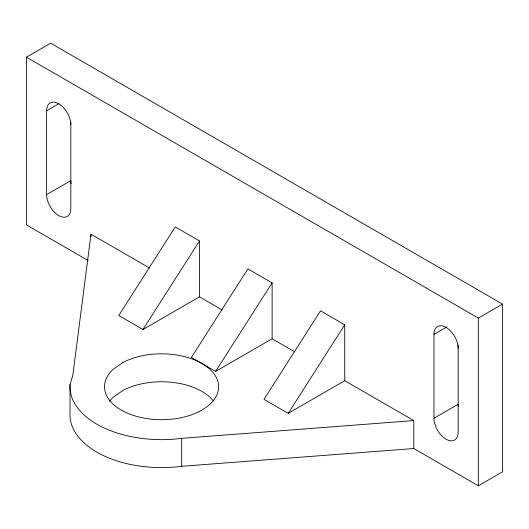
<?xml version="1.0" encoding="UTF-8"?>
<svg xmlns="http://www.w3.org/2000/svg" width="529" height="529" viewBox="0 0 529 529"><rect width="100%" height="100%" fill="white"/><g stroke="black" fill="none" stroke-linecap="round" stroke-linejoin="round"><path stroke-width="0.79" d="M149.568 268.031L91.008 234.221L72.784 375.464L70.04 384.649L70.04 412.6A91.59 52.88 0 0 0 181.705 466.3L413.784 448.526L478.342 485.801L502.55 471.822L502.55 304.102L50.658 43.199L26.45 57.178L26.45 224.898L88.171 260.533M142.969 329.481L199.486 240.94L175.278 226.967L118.76 315.502L142.969 329.481L199.486 296.848L222.273 310.001M215.594 371.411L272.111 282.87L247.903 268.897L191.386 357.432L215.594 371.411L272.111 338.778L294.898 351.93M288.219 413.341L344.736 324.799L320.528 310.827L264.011 399.362L288.219 413.341L344.736 380.708L413.784 420.575L413.784 448.526M70.833 122.265L70.833 208.591A17.12 9.886 60 0 1 58.726 215.581A17.12 9.886 60 0 1 46.625 194.619L46.625 110.759L58.726 103.77A17.12 9.886 60 0 1 70.833 124.732M46.625 194.619L70.833 180.64A17.12 9.886 60 0 0 71.098 183.702M458.167 345.073L458.167 432.219A17.12 9.886 60 0 1 446.066 439.209A17.12 9.886 60 0 1 433.959 418.241L433.959 334.381L446.774 326.982M26.45 57.178L478.342 318.074L502.55 304.102M433.959 418.241L458.167 404.268A17.12 9.886 60 0 0 458.319 406.543M70.04 384.649A91.59 52.88 0 0 0 181.705 438.349L413.784 420.575M478.342 318.074L478.342 485.801M344.736 324.799L344.736 380.708M272.111 282.87L272.111 338.778M199.486 240.94L199.486 296.848M181.705 438.349L181.705 466.3M91.008 234.221L91.008 236.688M109.516 401.207A57.059 32.943 0 0 1 113.325 397.114L122.86 390.508A57.059 32.943 0 0 1 213.18 400.678M433.959 334.381A17.12 9.886 60 0 1 446.066 327.391A17.12 9.886 60 0 1 458.167 348.36M46.625 110.759A17.12 9.886 60 0 1 58.726 103.77M122.86 362.557L113.325 369.163A57.059 32.943 0 0 0 154.309 419.437A57.059 32.943 0 0 0 215.918 376.747A57.059 32.943 0 0 0 122.86 362.557"/></g></svg>
